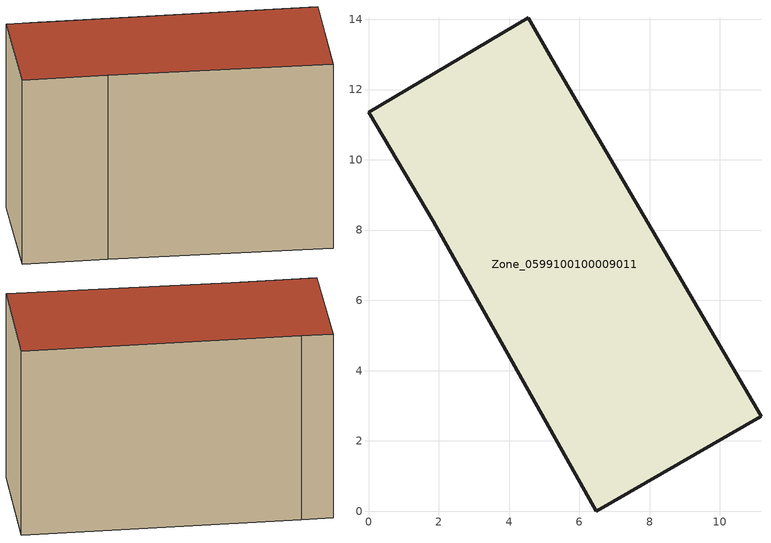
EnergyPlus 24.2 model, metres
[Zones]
Zone_0599100100009011
 floor ground (C_G): 0,11.35 4.55,14.04 5.22,12.88 11.17,2.7 6.49,0 1.84,8.25 z0
 wall outside (C_F): 6.49,0 11.17,2.7 5.22,12.88 4.55,14.04 0,11.35 1.84,8.25 6.49,0 z0:8.59
 roof outside (C_R): 4.55,14.04 0,11.35 1.84,8.25 6.49,0 11.17,2.7 5.22,12.88 z8.59
[BUILDING]
Pand.0599100100009011: North Axis=0; Terrain=City; Loads Convergence Tolerance Value=0.04; Temperature Convergence Tolerance Value=0.4; Solar Distribution=FullExterior; Maximum Number of Warmup Days=25; Minimum Number of Warmup Days=1
[Site:Location]
Rotterdam.The.Hague.AP_ZH_NLD Design_Conditions: Latitude=51.96; Longitude=4.45; Time Zone=1; Elevation=-4.5
[SITE:GROUNDTEMPERATURE:BUILDINGSURFACE]
18, 18, 18, 18, 18, 18, 18, 18, 18, 18, 18, 18
[MATERIAL] Thermal Absorptance=0.9; Solar Absorptance=0.7; Visible Absorptance=0.7
Name | Roughness | Thickness | Conductivity | Density | Specific Heat
G.TI.2006-2014 | MediumSmooth | 0.15 | 0.06 | 540 | 1210
F.TI.2006-2014 | Rough | 0.3 | 0.12 | 1920 | 840
R.TI.2006-2014 | MediumRough | 0.2 | 0.08 | 1500 | 1000
[CONSTRUCTION]
C_G: G.TI.2006-2014
C_F: F.TI.2006-2014
C_R: R.TI.2006-2014
[ZONE]
Zone_0599100100009011: Type=1; Multiplier=1; Ceiling Height=Autocalculate; Volume=Autocalculate; Floor Area=autocalculate; Part of Total Floor Area=Yes
[ZONEINFILTRATION:DESIGNFLOWRATE]
Infil_Zone_0599100100009011: Zone or ZoneList or Space or SpaceList=Zone_0599100100009011; Schedule=AlwaysOn; Design Flow Rate Calculation Method=Flow/Area; Flow Rate per Floor Area=0.0015; Constant Term Coefficient=1; Temperature Term Coefficient=0; Velocity Term Coefficient=0; Velocity Squared Term Coefficient=0
[HVACTEMPLATE:ZONE:IDEALLOADSAIRSYSTEM]
Zone_0599100100009011: Maximum Heating Supply Air Temperature=50; Minimum Cooling Supply Air Temperature=13; Maximum Heating Supply Air Humidity Ratio=0.0156; Minimum Cooling Supply Air Humidity Ratio=0.0077; Heating Limit=NoLimit; Cooling Limit=NoLimit; Dehumidification Control Type=ConstantSensibleHeatRatio; Cooling Sensible Heat Ratio=0.7; Dehumidification Setpoint=60; Humidification Control Type=None; Humidification Setpoint=30; Outdoor Air Method=None; Outdoor Air Flow Rate per Person=0.00944; Outdoor Air Flow Rate per Zone Floor Area=0; Outdoor Air Flow Rate per Zone=0; Demand Controlled Ventilation Type=None; Outdoor Air Economizer Type=NoEconomizer; Heat Recovery Type=None; Sensible Heat Recovery Effectiveness=0.7; Latent Heat Recovery Effectiveness=0.65
[ZONECONTROL:THERMOSTAT]
ThermostatControl_Zone_0599100100009011: Zone or ZoneList=Zone_0599100100009011; Control Type Schedule=DualSetpointControlType; Control 1=Thermostat_Zone_0599100100009011; Temperature Difference Between Cutout And Setpoint=0
[THERMOSTATSETPOINT:DUALSETPOINT]
Thermostat_Zone_0599100100009011: Heating Setpoint Temperature Schedule=HeatingSetpoint_Zone_0599100100009011; Cooling Setpoint Temperature Schedule=CoolingSetpoint_Zone_0599100100009011
[SCHEDULE:COMPACT]
HeatingSetpoint_Zone_0599100100009011: Through: 12/31, For: AllDays, Until: 24:00, 21
CoolingSetpoint_Zone_0599100100009011: Through: 12/31, For: AllDays, Until: 24:00, 24
DualSetpointControlType: Through: 12/31, For: AllDays, Until: 24:00, 4
AlwaysOn: Through: 12/31, For: AllDays, Until: 24:00, 1
